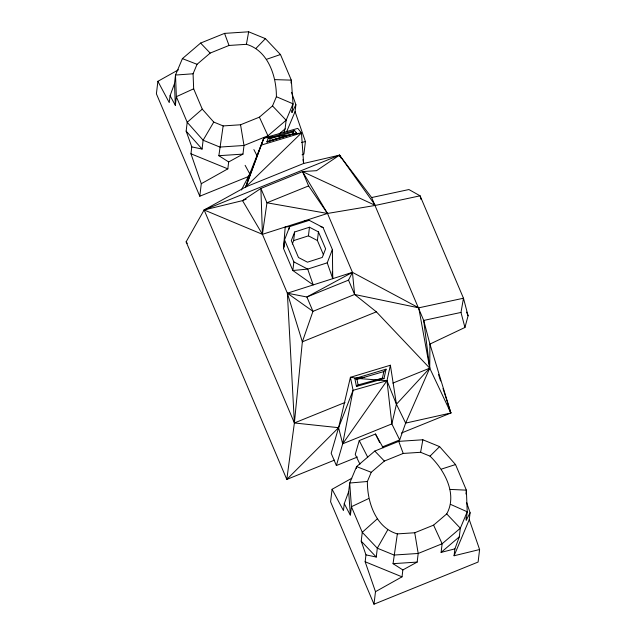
<?xml version="1.0" encoding="UTF-8"?>
<svg xmlns="http://www.w3.org/2000/svg" width="636" height="636" viewBox="0 0 636 636"><rect width="100%" height="100%" fill="white"/><g stroke="black" fill="none" stroke-linecap="round" stroke-linejoin="round"><path stroke-width="0.95" d="M178.446 69.809L157.895 81.305L156.4 93.81L199.799 196.222L249.113 176.259M291.534 92.315L295.891 104.741L292.011 112.445L293.037 103.819L291.32 80.136L280.468 54.529L265.419 38.645L248.66 31.8L224.548 33.382L200.602 43.073L182.405 58.623L175.504 75.048L174.479 83.674L170.082 95.686L169.256 102.595L157.895 81.305M170.082 95.686L175.329 105.314L176.355 96.68L175.504 75.048L193.074 73.784L197.049 64.308L210.174 53.09L229.024 45.458L246.41 44.321C268.074 50.498 276.549 76.32 276.39 96.72L272.518 105.934L259.401 117.151L240.551 124.775L223.156 125.92L213.752 122.072L202.272 109.138L193.662 88.809L193.074 73.784M199.799 196.222L201.286 183.709L190.951 153.793L191.778 146.892L186.149 131.127L187.207 122.287L176.355 96.68L193.662 88.809M191.778 146.892L202.065 149.062L203.123 140.222L213.752 122.072M240.551 124.775L243.993 145.485L242.968 154.111L228.658 161.957L218.856 155.693L223.156 125.92M201.286 183.709L227.831 168.858L228.658 161.957M283.759 132.566L285.111 128.869L286.136 120.244L293.037 103.819L276.39 96.72M290.978 83.014L291.32 80.136L275.157 79.635M286.717 131.525L295.072 111.642L295.891 104.741M284.538 239.867L283.513 248.493L292.838 270.515L313.206 284.92L307.697 269.084L293.872 261.881L284.538 239.867L289.69 226.583L309.223 220.326L323.048 227.521L332.382 249.543L332.739 278.663L327.23 262.827L332.382 249.543M292.29 244.049L293.625 240.599L294.651 231.973L309.47 227.227L318.437 231.894L325.608 248.819L322.269 257.437L307.45 262.183L298.483 257.516L291.312 240.583L294.651 231.973M295.072 111.642L305.407 141.558L303.913 154.071L302.084 154.81M293.872 261.881L292.838 270.515L307.697 269.084L327.23 262.827M293.625 240.599L308.436 235.853L309.47 227.227M323.446 254.774L317.404 240.519L318.437 231.894M351.78 478.264L332.087 489.283L330.593 501.788L373.992 604.2L478.105 562.049L479.6 549.536L469.265 519.62L470.084 512.719L466.617 502.504M470.084 512.719L466.204 520.423L467.229 511.797L466.379 490.157L455.535 464.558L439.611 446.623L422.861 439.778L398.74 441.36L374.795 451.051L356.597 466.601L349.705 483.026L348.671 491.652L344.275 503.664L343.448 510.573L332.087 489.283M356.367 468.517L356.597 466.601L371.249 472.286L384.367 461.068L403.216 453.436L420.611 452.299L430.016 456.139C444.564 470.195 457.674 494.212 446.718 513.912L433.593 525.129L414.744 532.753L397.357 533.898C375.693 527.721 367.218 501.899 367.377 481.5L371.249 472.286M373.992 604.2L375.486 591.687L365.151 561.771L365.97 554.87L361.216 541.157L362.266 532.308L351.422 506.709L349.705 483.026L367.377 481.5M365.97 554.87L376.266 557.041L377.315 548.2L387.682 529.947M414.744 532.753L418.194 553.463L417.16 562.089L402.85 569.936L393.048 563.671L397.357 533.898M375.486 591.687L402.024 576.836L402.85 569.936M450.693 504.435L467.229 511.797L460.329 528.222L459.303 536.848L454.907 548.86L441.106 552.398L442.139 543.764L433.593 525.129M479.6 549.536L454.08 555.761L454.907 548.86M465.926 493.997L466.379 490.157L450.105 489.402M382.252 446.973L399.686 439.921L405.649 423.107L429.737 368.165L429.92 344.076L464.94 327.468L460.981 312.435L463.477 298.228L420.086 195.816L408.908 189.544L371.631 197.542L339.481 155.152L303.642 163.476L245.798 186.897L204.132 209.952L186.125 241.847L286.796 479.433L334.464 460.138M246.41 44.321L248.66 31.8M420.611 452.299L422.861 439.778M357.48 457.006L336.38 465.544L342.677 443.809L353.075 390.321L350.412 377.307L390.393 365.223L396.427 404.257L405.649 423.107L450.884 413.002L429.92 344.076L423.703 320.433L371.631 197.542M356.462 386.45L358.1 384.947L382.411 378.126L383.858 371.567L386.068 369.166L354.848 378.555L356.462 386.45L379.255 379.978L384.001 378.547L386.068 369.166M390.393 365.223L386.974 380.694L391.848 423.902L399.686 439.921M396.427 404.257L391.848 423.902L342.677 443.809L338.583 427.678L350.412 377.307L359.833 378.611L386.974 380.694L396.427 404.257L429.737 368.165L423.703 320.433L460.981 312.435M464.94 327.468L468.088 315.766L463.477 298.228L418.742 307.832L354.61 294.476L312.96 311.338L302.346 341.818L294.389 422.964L286.796 479.433L338.583 427.678L353.075 390.321L386.974 380.694L342.677 443.809M284.586 244.685L283.513 248.493L285.19 227.02L289.69 226.583L288.879 229.445M383.198 447.823L375.471 434.014L359.245 440.589L355.238 454.422L359.936 464.169M249.527 174.375L245.798 186.897L301.456 132.964L297.791 128.377L263.884 138.004L249.527 174.375L241.394 190.005M263.884 138.004L245.798 186.897L263.884 138.004L288.354 135.142L296.543 133.011L294.548 130.515L272.009 136.907L268.209 138.06L266.897 141.9L292.488 134.164L301.456 132.964L303.642 163.476L302.99 159.58M296.543 133.011L266.897 141.9L269.553 140.755L270.292 138.6L272.009 136.907M454.08 555.761L469.265 519.62M246.18 199.155L242.523 200.634L262.422 234.318L287.369 293.204L306.886 296.996L348.528 280.134L352.447 272.343L327.492 213.458L302.537 171.585L260.887 188.447L242.523 200.634L204.132 209.952L294.389 422.964L338.583 427.678L331.173 453.261L336.38 465.544M379.255 379.978L380.193 378.794M256.085 48.272L265.419 38.645M430.016 456.139L439.611 446.623M268.209 138.06L270.292 138.6L292.87 132.018L294.548 130.515M377.228 518.904L362.266 532.308L377.315 548.2L394.074 555.045L418.194 553.463L442.139 543.764L460.329 528.222L446.718 513.912M202.272 109.138L187.207 122.287L203.123 140.222L219.881 147.067L243.993 145.485L267.939 135.786L286.136 120.244L272.518 105.934M279.284 133.846L285.111 128.869M441.106 552.398L459.303 536.848M302.537 171.585L375.343 205.42L339.481 155.152L316.553 170.671L302.537 171.585L308.611 185.919L327.492 213.458L375.343 205.42L420.086 195.816L421.056 199.513M368.61 498.584L351.422 506.709L350.388 515.335L344.275 503.664M341.476 158.587L339.481 155.152L204.132 209.952L262.422 234.318L327.492 213.458L266.961 202.781L260.887 188.447L262.422 234.318L266.961 202.781L308.611 185.919M392.913 383.079L429.737 368.165L376.377 311.847L302.346 341.818L287.369 293.204L352.447 272.343L418.742 307.832L429.737 368.165L450.884 413.002L401.38 433.044M345.03 402.461L294.389 422.964L287.369 293.204L312.96 311.338L306.886 296.996L352.447 272.343L354.61 294.476L376.377 311.847M266.54 59.307L280.468 54.529M441.495 469.074L455.535 464.558M261.483 145.04L301.456 132.964M354.848 378.555L356.971 379.43L383.858 371.567M269.553 140.755L288.354 135.142M301.623 142.48L305.407 141.558M304.724 220.756L309.223 220.326M357.082 377.919L364.69 377.355M218.856 155.693L242.968 154.111M393.048 563.671L417.16 562.089M382.411 378.126L384.001 378.547M320.298 226.511L323.048 227.521M182.405 58.623L197.049 64.308M190.951 153.793L227.831 168.858M365.151 561.771L402.024 576.836M308.436 235.853L317.404 240.519M200.602 43.073L210.174 53.09M374.795 451.051L384.367 461.068M361.216 541.157L376.266 557.041M186.149 131.127L202.065 149.062M292.87 132.018L294.078 133.52M186.125 241.847L187.27 243.334M245.122 165.336L250.338 174.9M339.481 155.152L340.824 157.688M359.245 440.589L367.735 457.26M253.883 149.571L257.445 156.615M375.471 434.014L379.636 442.513M259.401 117.151L267.939 135.786M466.538 312.109L468.088 315.766M448.563 407.525L450.884 413.002L443.014 388.493M348.528 280.134L354.61 294.476M398.74 441.36L403.216 453.436M224.548 33.382L229.024 45.458M438.474 374.35L440.597 380.948M356.971 379.43L358.1 384.947M348.671 491.652L350.317 514.349M291.868 110.473L292.011 112.445M332.278 271.826L332.739 278.663M466.085 517.473L466.164 519.437M174.479 83.674L175.329 105.314"/></g></svg>
